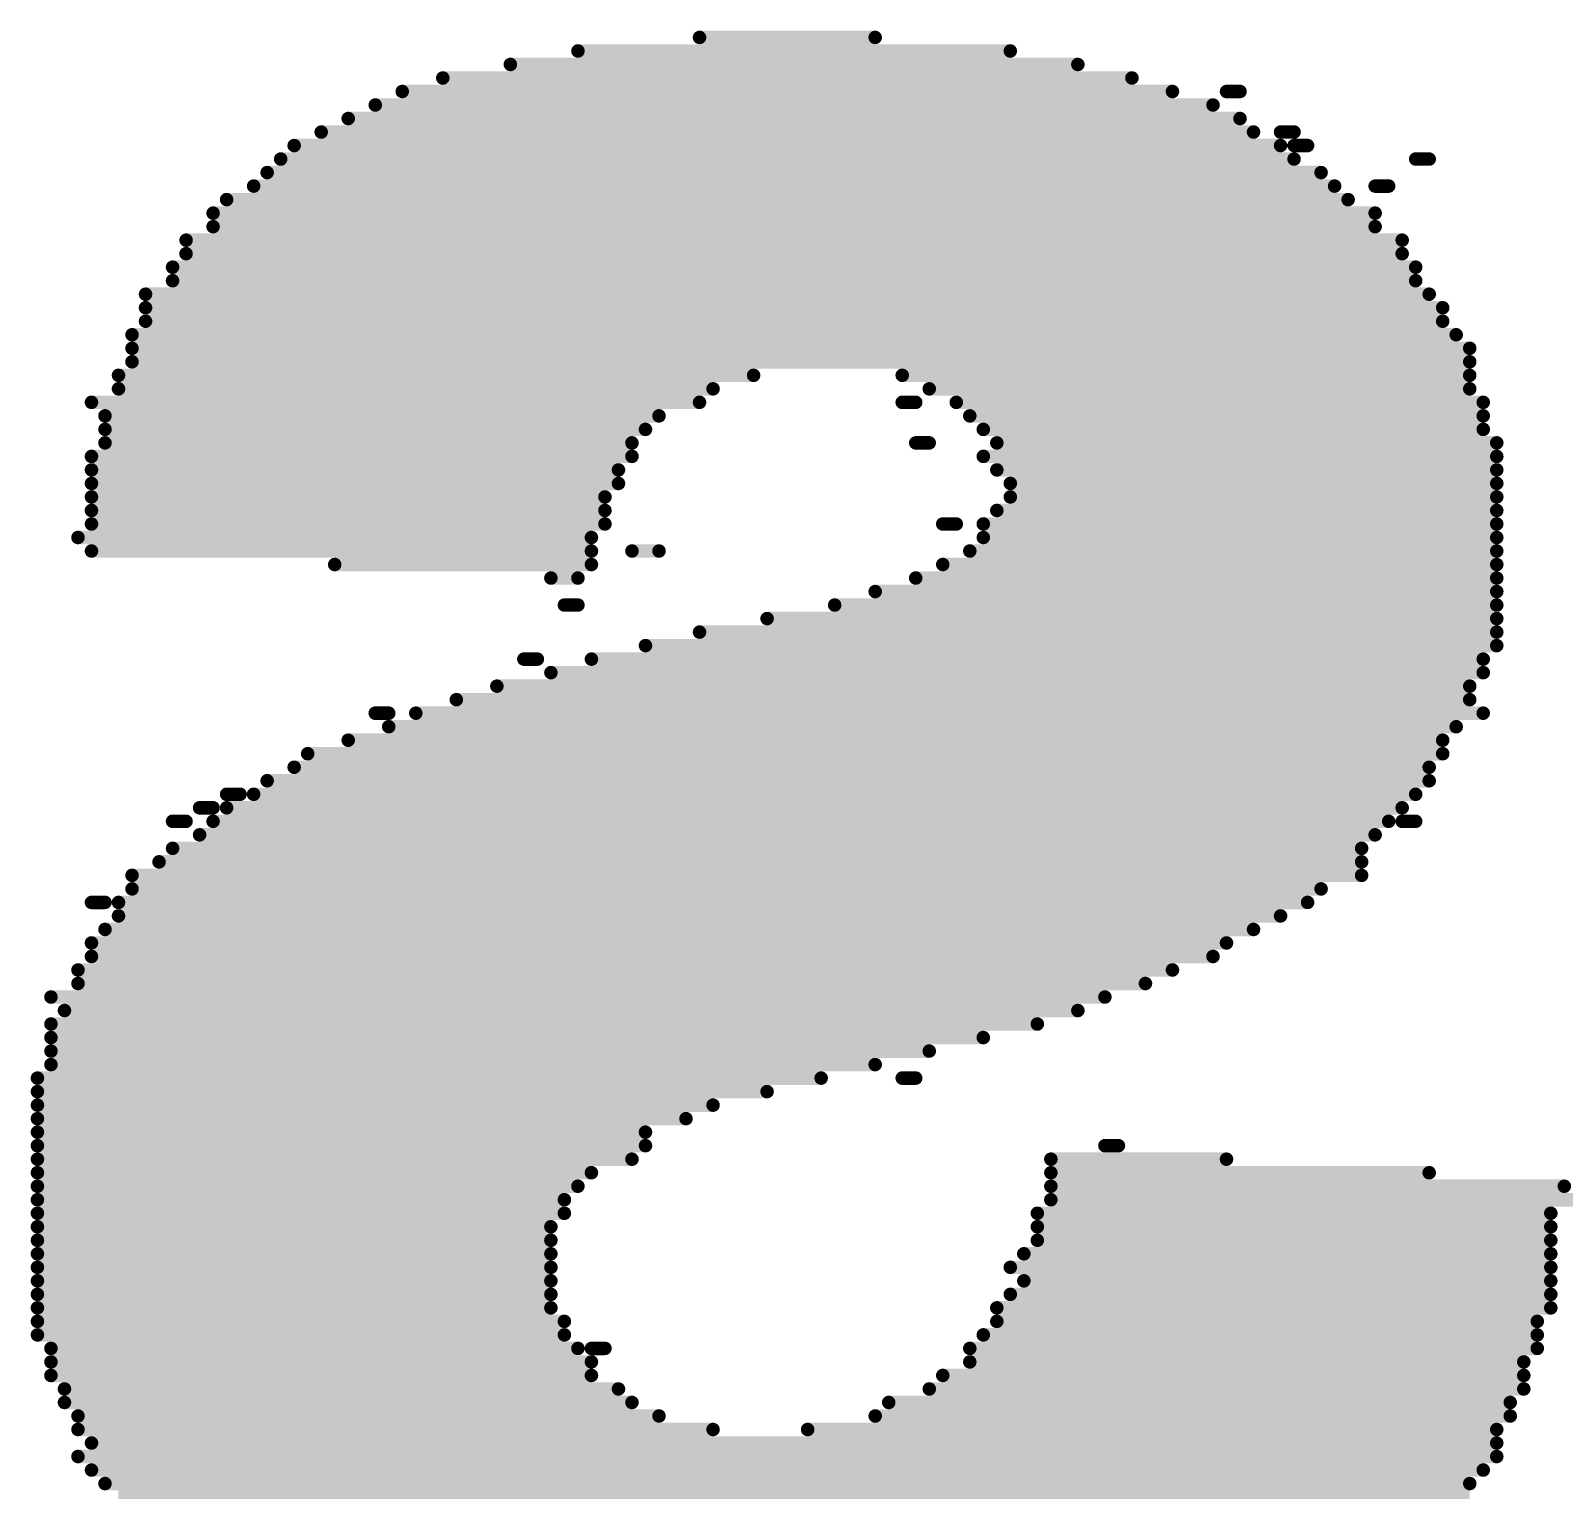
# Model space of a CAD drawing. Header units: inches. Extents: x -5 to 433, y -20 to 71.
# Drawn here: x 5.866 to 8.749, y 52.521 to 55.264 of the extents above; entities that cross this region are included whole.
import ezdxf

# ---------------------------------------------------------------- set-up
doc = ezdxf.new("R2010")
doc.units = ezdxf.units.IN
doc.layers.add('Bottom Overlay', color=54, linetype='Continuous')

msp = doc.modelspace()

# ---------------------------------------------------------------- linework, layer by layer
at = {"layer": 'Bottom Overlay'}
for points in [[(6.8948, 55.226, 0.0254, 0.0254, 0), (7.7076, 55.226, 0.0254, 0.0254, 0)], [(7.1234, 55.2514, 0.0254, 0.0254, 0), (7.4536, 55.2514, 0.0254, 0.0254, 0)], [(6.7678, 55.2006, 0.0254, 0.0254, 0), (7.8346, 55.2006, 0.0254, 0.0254, 0)], [(6.6408, 55.1752, 0.0254, 0.0254, 0), (7.9362, 55.1752, 0.0254, 0.0254, 0)], [(6.5646, 55.1498, 0.0254, 0.0254, 0), (8.0124, 55.1498, 0.0254, 0.0254, 0)], [(8.114, 55.1498, 0.0254, 0.0254, 0), (8.1394, 55.1498, 0.0254, 0.0254, 0)], [(6.5138, 55.1244, 0.0254, 0.0254, 0), (8.0886, 55.1244, 0.0254, 0.0254, 0)], [(6.463, 55.099, 0.0254, 0.0254, 0), (8.1394, 55.099, 0.0254, 0.0254, 0)], [(6.4122, 55.0736, 0.0254, 0.0254, 0), (8.1648, 55.0736, 0.0254, 0.0254, 0)], [(8.2156, 55.0736, 0.0254, 0.0254, 0), (8.241, 55.0736, 0.0254, 0.0254, 0)], [(6.336, 55.0228, 0.0254, 0.0254, 0), (8.241, 55.0228, 0.0254, 0.0254, 0)], [(6.3614, 55.0482, 0.0254, 0.0254, 0), (8.2156, 55.0482, 0.0254, 0.0254, 0)], [(8.241, 55.0482, 0.0254, 0.0254, 0), (8.2664, 55.0482, 0.0254, 0.0254, 0)], [(8.4696, 55.0228, 0.0254, 0.0254, 0), (8.495, 55.0228, 0.0254, 0.0254, 0)], [(6.3106, 54.9974, 0.0254, 0.0254, 0), (8.2918, 54.9974, 0.0254, 0.0254, 0)], [(6.2852, 54.972, 0.0254, 0.0254, 0), (8.3172, 54.972, 0.0254, 0.0254, 0)], [(8.3934, 54.972, 0.0254, 0.0254, 0), (8.4188, 54.972, 0.0254, 0.0254, 0)], [(6.2344, 54.9466, 0.0254, 0.0254, 0), (8.3426, 54.9466, 0.0254, 0.0254, 0)], [(6.209, 54.9212, 0.0254, 0.0254, 0), (8.3934, 54.9212, 0.0254, 0.0254, 0)], [(6.209, 54.8958, 0.0254, 0.0254, 0), (8.3934, 54.8958, 0.0254, 0.0254, 0)], [(6.1582, 54.8704, 0.0254, 0.0254, 0), (8.4442, 54.8704, 0.0254, 0.0254, 0)], [(6.1582, 54.845, 0.0254, 0.0254, 0), (8.4442, 54.845, 0.0254, 0.0254, 0)], [(6.1328, 54.8196, 0.0254, 0.0254, 0), (8.4696, 54.8196, 0.0254, 0.0254, 0)], [(6.1328, 54.7942, 0.0254, 0.0254, 0), (8.4696, 54.7942, 0.0254, 0.0254, 0)], [(6.082, 54.7688, 0.0254, 0.0254, 0), (8.495, 54.7688, 0.0254, 0.0254, 0)], [(6.082, 54.7434, 0.0254, 0.0254, 0), (8.5204, 54.7434, 0.0254, 0.0254, 0)], [(6.082, 54.718, 0.0254, 0.0254, 0), (8.5204, 54.718, 0.0254, 0.0254, 0)], [(6.0566, 54.6926, 0.0254, 0.0254, 0), (8.5458, 54.6926, 0.0254, 0.0254, 0)], [(6.0566, 54.6672, 0.0254, 0.0254, 0), (8.5712, 54.6672, 0.0254, 0.0254, 0)], [(6.0566, 54.6418, 0.0254, 0.0254, 0), (8.5712, 54.6418, 0.0254, 0.0254, 0)], [(6.0312, 54.6164, 0.0254, 0.0254, 0), (7.225, 54.6164, 0.0254, 0.0254, 0)], [(6.0312, 54.591, 0.0254, 0.0254, 0), (7.1488, 54.591, 0.0254, 0.0254, 0)], [(7.5044, 54.6164, 0.0254, 0.0254, 0), (8.5712, 54.6164, 0.0254, 0.0254, 0)], [(7.5552, 54.591, 0.0254, 0.0254, 0), (8.5712, 54.591, 0.0254, 0.0254, 0)], [(5.9804, 54.5656, 0.0254, 0.0254, 0), (7.1234, 54.5656, 0.0254, 0.0254, 0)], [(7.5044, 54.5656, 0.0254, 0.0254, 0), (7.5298, 54.5656, 0.0254, 0.0254, 0)], [(7.606, 54.5656, 0.0254, 0.0254, 0), (8.5966, 54.5656, 0.0254, 0.0254, 0)], [(6.0058, 54.5402, 0.0254, 0.0254, 0), (7.0472, 54.5402, 0.0254, 0.0254, 0)], [(7.6314, 54.5402, 0.0254, 0.0254, 0), (8.5966, 54.5402, 0.0254, 0.0254, 0)], [(6.0058, 54.5148, 0.0254, 0.0254, 0), (7.0218, 54.5148, 0.0254, 0.0254, 0)], [(7.6568, 54.5148, 0.0254, 0.0254, 0), (8.5966, 54.5148, 0.0254, 0.0254, 0)], [(6.0058, 54.4894, 0.0254, 0.0254, 0), (6.9964, 54.4894, 0.0254, 0.0254, 0)], [(7.5298, 54.4894, 0.0254, 0.0254, 0), (7.5552, 54.4894, 0.0254, 0.0254, 0)], [(7.6822, 54.4894, 0.0254, 0.0254, 0), (8.622, 54.4894, 0.0254, 0.0254, 0)], [(5.9804, 54.464, 0.0254, 0.0254, 0), (6.9964, 54.464, 0.0254, 0.0254, 0)], [(7.6568, 54.464, 0.0254, 0.0254, 0), (8.622, 54.464, 0.0254, 0.0254, 0)], [(5.9804, 54.4386, 0.0254, 0.0254, 0), (6.971, 54.4386, 0.0254, 0.0254, 0)], [(7.6822, 54.4386, 0.0254, 0.0254, 0), (8.622, 54.4386, 0.0254, 0.0254, 0)], [(5.9804, 54.4132, 0.0254, 0.0254, 0), (6.971, 54.4132, 0.0254, 0.0254, 0)], [(5.9804, 54.3878, 0.0254, 0.0254, 0), (6.9456, 54.3878, 0.0254, 0.0254, 0)], [(7.7076, 54.4132, 0.0254, 0.0254, 0), (8.622, 54.4132, 0.0254, 0.0254, 0)], [(7.7076, 54.3878, 0.0254, 0.0254, 0), (8.622, 54.3878, 0.0254, 0.0254, 0)], [(5.9804, 54.3624, 0.0254, 0.0254, 0), (6.9456, 54.3624, 0.0254, 0.0254, 0)], [(7.6822, 54.3624, 0.0254, 0.0254, 0), (8.622, 54.3624, 0.0254, 0.0254, 0)], [(5.9804, 54.337, 0.0254, 0.0254, 0), (6.9456, 54.337, 0.0254, 0.0254, 0)], [(7.5806, 54.337, 0.0254, 0.0254, 0), (7.606, 54.337, 0.0254, 0.0254, 0)], [(7.6568, 54.337, 0.0254, 0.0254, 0), (8.622, 54.337, 0.0254, 0.0254, 0)], [(5.955, 54.3116, 0.0254, 0.0254, 0), (6.9202, 54.3116, 0.0254, 0.0254, 0)], [(7.6568, 54.3116, 0.0254, 0.0254, 0), (8.622, 54.3116, 0.0254, 0.0254, 0)], [(5.9804, 54.2862, 0.0254, 0.0254, 0), (6.9202, 54.2862, 0.0254, 0.0254, 0)], [(6.9964, 54.2862, 0.0254, 0.0254, 0), (7.0472, 54.2862, 0.0254, 0.0254, 0)], [(7.6314, 54.2862, 0.0254, 0.0254, 0), (8.622, 54.2862, 0.0254, 0.0254, 0)], [(6.4376, 54.2608, 0.0254, 0.0254, 0), (6.9202, 54.2608, 0.0254, 0.0254, 0)], [(7.5806, 54.2608, 0.0254, 0.0254, 0), (8.622, 54.2608, 0.0254, 0.0254, 0)], [(6.844, 54.2354, 0.0254, 0.0254, 0), (6.8948, 54.2354, 0.0254, 0.0254, 0)], [(7.5298, 54.2354, 0.0254, 0.0254, 0), (8.622, 54.2354, 0.0254, 0.0254, 0)], [(7.4536, 54.21, 0.0254, 0.0254, 0), (8.622, 54.21, 0.0254, 0.0254, 0)], [(6.8694, 54.1846, 0.0254, 0.0254, 0), (6.8948, 54.1846, 0.0254, 0.0254, 0)], [(7.2504, 54.1592, 0.0254, 0.0254, 0), (8.622, 54.1592, 0.0254, 0.0254, 0)], [(7.3774, 54.1846, 0.0254, 0.0254, 0), (8.622, 54.1846, 0.0254, 0.0254, 0)], [(7.1234, 54.1338, 0.0254, 0.0254, 0), (8.622, 54.1338, 0.0254, 0.0254, 0)], [(7.0218, 54.1084, 0.0254, 0.0254, 0), (8.622, 54.1084, 0.0254, 0.0254, 0)], [(6.7932, 54.083, 0.0254, 0.0254, 0), (6.8186, 54.083, 0.0254, 0.0254, 0)], [(6.9202, 54.083, 0.0254, 0.0254, 0), (8.5966, 54.083, 0.0254, 0.0254, 0)], [(6.844, 54.0576, 0.0254, 0.0254, 0), (8.5966, 54.0576, 0.0254, 0.0254, 0)], [(6.7424, 54.0322, 0.0254, 0.0254, 0), (8.5712, 54.0322, 0.0254, 0.0254, 0)], [(6.6662, 54.0068, 0.0254, 0.0254, 0), (8.5712, 54.0068, 0.0254, 0.0254, 0)], [(6.5138, 53.9814, 0.0254, 0.0254, 0), (6.5392, 53.9814, 0.0254, 0.0254, 0)], [(6.5392, 53.956, 0.0254, 0.0254, 0), (8.5458, 53.956, 0.0254, 0.0254, 0)], [(6.59, 53.9814, 0.0254, 0.0254, 0), (8.5966, 53.9814, 0.0254, 0.0254, 0)], [(6.463, 53.9306, 0.0254, 0.0254, 0), (8.5204, 53.9306, 0.0254, 0.0254, 0)], [(6.3868, 53.9052, 0.0254, 0.0254, 0), (8.5204, 53.9052, 0.0254, 0.0254, 0)], [(6.3614, 53.8798, 0.0254, 0.0254, 0), (8.495, 53.8798, 0.0254, 0.0254, 0)], [(6.3106, 53.8544, 0.0254, 0.0254, 0), (8.495, 53.8544, 0.0254, 0.0254, 0)], [(6.2344, 53.829, 0.0254, 0.0254, 0), (6.2598, 53.829, 0.0254, 0.0254, 0)], [(6.2852, 53.829, 0.0254, 0.0254, 0), (8.4696, 53.829, 0.0254, 0.0254, 0)], [(6.1836, 53.8036, 0.0254, 0.0254, 0), (6.209, 53.8036, 0.0254, 0.0254, 0)], [(6.2344, 53.8036, 0.0254, 0.0254, 0), (8.4442, 53.8036, 0.0254, 0.0254, 0)], [(6.1328, 53.7782, 0.0254, 0.0254, 0), (6.1582, 53.7782, 0.0254, 0.0254, 0)], [(6.209, 53.7782, 0.0254, 0.0254, 0), (8.4188, 53.7782, 0.0254, 0.0254, 0)], [(8.4442, 53.7782, 0.0254, 0.0254, 0), (8.4696, 53.7782, 0.0254, 0.0254, 0)], [(6.1328, 53.7274, 0.0254, 0.0254, 0), (8.368, 53.7274, 0.0254, 0.0254, 0)], [(6.1836, 53.7528, 0.0254, 0.0254, 0), (8.3934, 53.7528, 0.0254, 0.0254, 0)], [(6.1074, 53.702, 0.0254, 0.0254, 0), (8.368, 53.702, 0.0254, 0.0254, 0)], [(6.0566, 53.6766, 0.0254, 0.0254, 0), (8.368, 53.6766, 0.0254, 0.0254, 0)], [(6.0566, 53.6512, 0.0254, 0.0254, 0), (8.2918, 53.6512, 0.0254, 0.0254, 0)], [(5.9804, 53.6258, 0.0254, 0.0254, 0), (6.0058, 53.6258, 0.0254, 0.0254, 0)], [(6.0312, 53.6258, 0.0254, 0.0254, 0), (8.2664, 53.6258, 0.0254, 0.0254, 0)], [(6.0312, 53.6004, 0.0254, 0.0254, 0), (8.2156, 53.6004, 0.0254, 0.0254, 0)], [(6.0058, 53.575, 0.0254, 0.0254, 0), (8.1648, 53.575, 0.0254, 0.0254, 0)], [(5.9804, 53.5496, 0.0254, 0.0254, 0), (8.114, 53.5496, 0.0254, 0.0254, 0)], [(5.9804, 53.5242, 0.0254, 0.0254, 0), (8.0886, 53.5242, 0.0254, 0.0254, 0)], [(5.955, 53.4988, 0.0254, 0.0254, 0), (8.0124, 53.4988, 0.0254, 0.0254, 0)], [(5.955, 53.4734, 0.0254, 0.0254, 0), (7.9616, 53.4734, 0.0254, 0.0254, 0)], [(5.9042, 53.448, 0.0254, 0.0254, 0), (7.8854, 53.448, 0.0254, 0.0254, 0)], [(5.9296, 53.4226, 0.0254, 0.0254, 0), (7.8346, 53.4226, 0.0254, 0.0254, 0)], [(5.9042, 53.3972, 0.0254, 0.0254, 0), (7.7584, 53.3972, 0.0254, 0.0254, 0)], [(5.9042, 53.3718, 0.0254, 0.0254, 0), (7.6568, 53.3718, 0.0254, 0.0254, 0)], [(5.9042, 53.3464, 0.0254, 0.0254, 0), (7.5552, 53.3464, 0.0254, 0.0254, 0)], [(5.9042, 53.321, 0.0254, 0.0254, 0), (7.4536, 53.321, 0.0254, 0.0254, 0)], [(5.8788, 53.2956, 0.0254, 0.0254, 0), (7.352, 53.2956, 0.0254, 0.0254, 0)], [(7.5044, 53.2956, 0.0254, 0.0254, 0), (7.5298, 53.2956, 0.0254, 0.0254, 0)], [(5.8788, 53.2702, 0.0254, 0.0254, 0), (7.2504, 53.2702, 0.0254, 0.0254, 0)], [(5.8788, 53.2448, 0.0254, 0.0254, 0), (7.1488, 53.2448, 0.0254, 0.0254, 0)], [(5.8788, 53.2194, 0.0254, 0.0254, 0), (7.098, 53.2194, 0.0254, 0.0254, 0)], [(5.8788, 53.194, 0.0254, 0.0254, 0), (7.0218, 53.194, 0.0254, 0.0254, 0)], [(5.8788, 53.1686, 0.0254, 0.0254, 0), (7.0218, 53.1686, 0.0254, 0.0254, 0)], [(7.8854, 53.1686, 0.0254, 0.0254, 0), (7.9108, 53.1686, 0.0254, 0.0254, 0)], [(5.8788, 53.1432, 0.0254, 0.0254, 0), (6.9964, 53.1432, 0.0254, 0.0254, 0)], [(7.7838, 53.1432, 0.0254, 0.0254, 0), (8.114, 53.1432, 0.0254, 0.0254, 0)], [(5.8788, 53.1178, 0.0254, 0.0254, 0), (6.9202, 53.1178, 0.0254, 0.0254, 0)], [(5.8788, 53.0924, 0.0254, 0.0254, 0), (6.8948, 53.0924, 0.0254, 0.0254, 0)], [(7.7838, 53.1178, 0.0254, 0.0254, 0), (8.495, 53.1178, 0.0254, 0.0254, 0)], [(7.7838, 53.0924, 0.0254, 0.0254, 0), (8.749, 53.0924, 0.0254, 0.0254, 0)], [(5.8788, 53.067, 0.0254, 0.0254, 0), (6.8694, 53.067, 0.0254, 0.0254, 0)], [(7.7838, 53.067, 0.0254, 0.0254, 0), (8.7744, 53.067, 0.0254, 0.0254, 0)], [(5.8788, 53.0416, 0.0254, 0.0254, 0), (6.8694, 53.0416, 0.0254, 0.0254, 0)], [(7.7584, 53.0416, 0.0254, 0.0254, 0), (8.7236, 53.0416, 0.0254, 0.0254, 0)], [(5.8788, 53.0162, 0.0254, 0.0254, 0), (6.844, 53.0162, 0.0254, 0.0254, 0)], [(7.7584, 53.0162, 0.0254, 0.0254, 0), (8.7236, 53.0162, 0.0254, 0.0254, 0)], [(5.8788, 52.9908, 0.0254, 0.0254, 0), (6.844, 52.9908, 0.0254, 0.0254, 0)], [(7.7584, 52.9908, 0.0254, 0.0254, 0), (8.7236, 52.9908, 0.0254, 0.0254, 0)], [(5.8788, 52.9654, 0.0254, 0.0254, 0), (6.844, 52.9654, 0.0254, 0.0254, 0)], [(7.733, 52.9654, 0.0254, 0.0254, 0), (8.7236, 52.9654, 0.0254, 0.0254, 0)], [(5.8788, 52.94, 0.0254, 0.0254, 0), (6.844, 52.94, 0.0254, 0.0254, 0)], [(7.7076, 52.94, 0.0254, 0.0254, 0), (8.7236, 52.94, 0.0254, 0.0254, 0)], [(5.8788, 52.9146, 0.0254, 0.0254, 0), (6.844, 52.9146, 0.0254, 0.0254, 0)], [(5.8788, 52.8892, 0.0254, 0.0254, 0), (6.844, 52.8892, 0.0254, 0.0254, 0)], [(7.7076, 52.8892, 0.0254, 0.0254, 0), (8.7236, 52.8892, 0.0254, 0.0254, 0)], [(7.733, 52.9146, 0.0254, 0.0254, 0), (8.7236, 52.9146, 0.0254, 0.0254, 0)], [(5.8788, 52.8638, 0.0254, 0.0254, 0), (6.844, 52.8638, 0.0254, 0.0254, 0)], [(7.6822, 52.8638, 0.0254, 0.0254, 0), (8.7236, 52.8638, 0.0254, 0.0254, 0)], [(5.8788, 52.8384, 0.0254, 0.0254, 0), (6.8694, 52.8384, 0.0254, 0.0254, 0)], [(7.6822, 52.8384, 0.0254, 0.0254, 0), (8.6982, 52.8384, 0.0254, 0.0254, 0)], [(5.8788, 52.813, 0.0254, 0.0254, 0), (6.8694, 52.813, 0.0254, 0.0254, 0)], [(7.6568, 52.813, 0.0254, 0.0254, 0), (8.6982, 52.813, 0.0254, 0.0254, 0)], [(5.9042, 52.7876, 0.0254, 0.0254, 0), (6.8948, 52.7876, 0.0254, 0.0254, 0)], [(6.9202, 52.7876, 0.0254, 0.0254, 0), (6.9456, 52.7876, 0.0254, 0.0254, 0)], [(7.6314, 52.7876, 0.0254, 0.0254, 0), (8.6982, 52.7876, 0.0254, 0.0254, 0)], [(5.9042, 52.7622, 0.0254, 0.0254, 0), (6.9202, 52.7622, 0.0254, 0.0254, 0)], [(7.6314, 52.7622, 0.0254, 0.0254, 0), (8.6728, 52.7622, 0.0254, 0.0254, 0)], [(5.9042, 52.7368, 0.0254, 0.0254, 0), (6.9202, 52.7368, 0.0254, 0.0254, 0)], [(7.5806, 52.7368, 0.0254, 0.0254, 0), (8.6728, 52.7368, 0.0254, 0.0254, 0)], [(5.9296, 52.7114, 0.0254, 0.0254, 0), (6.971, 52.7114, 0.0254, 0.0254, 0)], [(7.5552, 52.7114, 0.0254, 0.0254, 0), (8.6728, 52.7114, 0.0254, 0.0254, 0)], [(5.9296, 52.686, 0.0254, 0.0254, 0), (6.9964, 52.686, 0.0254, 0.0254, 0)], [(5.955, 52.6606, 0.0254, 0.0254, 0), (7.0472, 52.6606, 0.0254, 0.0254, 0)], [(7.4536, 52.6606, 0.0254, 0.0254, 0), (8.6474, 52.6606, 0.0254, 0.0254, 0)], [(7.479, 52.686, 0.0254, 0.0254, 0), (8.6474, 52.686, 0.0254, 0.0254, 0)], [(5.955, 52.6352, 0.0254, 0.0254, 0), (7.1488, 52.6352, 0.0254, 0.0254, 0)], [(7.3266, 52.6352, 0.0254, 0.0254, 0), (8.622, 52.6352, 0.0254, 0.0254, 0)], [(5.9804, 52.6098, 0.0254, 0.0254, 0), (8.622, 52.6098, 0.0254, 0.0254, 0)], [(5.955, 52.5844, 0.0254, 0.0254, 0), (8.622, 52.5844, 0.0254, 0.0254, 0)], [(5.9804, 52.559, 0.0254, 0.0254, 0), (8.5966, 52.559, 0.0254, 0.0254, 0)], [(6.0058, 52.5336, 0.0254, 0.0254, 0), (8.5712, 52.5336, 0.0254, 0.0254, 0)], [(6.0312, 52.5082, 0.0254, 0.0254, 0), (8.5712, 52.5082, 0.0254, 0.0254, 0)]]:
    msp.add_lwpolyline(points, format="xyseb", dxfattribs=at)
for points in [[(6.8885, 55.226, 0.0127, 0.0127, 1), (6.9012, 55.226, 0.0127, 0.0127, 1)], [(7.1171, 55.2514, 0.0127, 0.0127, 1), (7.1298, 55.2514, 0.0127, 0.0127, 1)], [(7.4473, 55.2514, 0.0127, 0.0127, 1), (7.46, 55.2514, 0.0127, 0.0127, 1)], [(7.7013, 55.226, 0.0127, 0.0127, 1), (7.714, 55.226, 0.0127, 0.0127, 1)], [(6.7615, 55.2006, 0.0127, 0.0127, 1), (6.7742, 55.2006, 0.0127, 0.0127, 1)], [(7.8283, 55.2006, 0.0127, 0.0127, 1), (7.841, 55.2006, 0.0127, 0.0127, 1)], [(6.6345, 55.1752, 0.0127, 0.0127, 1), (6.6472, 55.1752, 0.0127, 0.0127, 1)], [(7.9299, 55.1752, 0.0127, 0.0127, 1), (7.9426, 55.1752, 0.0127, 0.0127, 1)], [(6.5583, 55.1498, 0.0127, 0.0127, 1), (6.571, 55.1498, 0.0127, 0.0127, 1)], [(8.0061, 55.1498, 0.0127, 0.0127, 1), (8.0188, 55.1498, 0.0127, 0.0127, 1)], [(8.1077, 55.1498, 0.0127, 0.0127, 1), (8.1204, 55.1498, 0.0127, 0.0127, 1)], [(8.1331, 55.1498, 0.0127, 0.0127, 1), (8.1458, 55.1498, 0.0127, 0.0127, 1)], [(6.5075, 55.1244, 0.0127, 0.0127, 1), (6.5202, 55.1244, 0.0127, 0.0127, 1)], [(8.0823, 55.1244, 0.0127, 0.0127, 1), (8.095, 55.1244, 0.0127, 0.0127, 1)], [(6.4567, 55.099, 0.0127, 0.0127, 1), (6.4694, 55.099, 0.0127, 0.0127, 1)], [(8.1331, 55.099, 0.0127, 0.0127, 1), (8.1458, 55.099, 0.0127, 0.0127, 1)], [(6.4059, 55.0736, 0.0127, 0.0127, 1), (6.4186, 55.0736, 0.0127, 0.0127, 1)], [(8.1585, 55.0736, 0.0127, 0.0127, 1), (8.1712, 55.0736, 0.0127, 0.0127, 1)], [(8.2093, 55.0736, 0.0127, 0.0127, 1), (8.222, 55.0736, 0.0127, 0.0127, 1)], [(8.2347, 55.0736, 0.0127, 0.0127, 1), (8.2474, 55.0736, 0.0127, 0.0127, 1)], [(6.3297, 55.0228, 0.0127, 0.0127, 1), (6.3424, 55.0228, 0.0127, 0.0127, 1)], [(6.3551, 55.0482, 0.0127, 0.0127, 1), (6.3678, 55.0482, 0.0127, 0.0127, 1)], [(8.2093, 55.0482, 0.0127, 0.0127, 1), (8.222, 55.0482, 0.0127, 0.0127, 1)], [(8.2347, 55.0482, 0.0127, 0.0127, 1), (8.2474, 55.0482, 0.0127, 0.0127, 1)], [(8.2347, 55.0228, 0.0127, 0.0127, 1), (8.2474, 55.0228, 0.0127, 0.0127, 1)], [(8.2601, 55.0482, 0.0127, 0.0127, 1), (8.2728, 55.0482, 0.0127, 0.0127, 1)], [(8.4633, 55.0228, 0.0127, 0.0127, 1), (8.476, 55.0228, 0.0127, 0.0127, 1)], [(8.4887, 55.0228, 0.0127, 0.0127, 1), (8.5014, 55.0228, 0.0127, 0.0127, 1)], [(6.3043, 54.9974, 0.0127, 0.0127, 1), (6.317, 54.9974, 0.0127, 0.0127, 1)], [(8.2855, 54.9974, 0.0127, 0.0127, 1), (8.2982, 54.9974, 0.0127, 0.0127, 1)], [(6.2789, 54.972, 0.0127, 0.0127, 1), (6.2916, 54.972, 0.0127, 0.0127, 1)], [(8.3109, 54.972, 0.0127, 0.0127, 1), (8.3236, 54.972, 0.0127, 0.0127, 1)], [(8.3871, 54.972, 0.0127, 0.0127, 1), (8.3998, 54.972, 0.0127, 0.0127, 1)], [(8.4125, 54.972, 0.0127, 0.0127, 1), (8.4252, 54.972, 0.0127, 0.0127, 1)], [(6.2281, 54.9466, 0.0127, 0.0127, 1), (6.2408, 54.9466, 0.0127, 0.0127, 1)], [(8.3363, 54.9466, 0.0127, 0.0127, 1), (8.349, 54.9466, 0.0127, 0.0127, 1)], [(6.2027, 54.9212, 0.0127, 0.0127, 1), (6.2154, 54.9212, 0.0127, 0.0127, 1)], [(8.3871, 54.9212, 0.0127, 0.0127, 1), (8.3998, 54.9212, 0.0127, 0.0127, 1)], [(6.2027, 54.8958, 0.0127, 0.0127, 1), (6.2154, 54.8958, 0.0127, 0.0127, 1)], [(8.3871, 54.8958, 0.0127, 0.0127, 1), (8.3998, 54.8958, 0.0127, 0.0127, 1)], [(6.1519, 54.8704, 0.0127, 0.0127, 1), (6.1646, 54.8704, 0.0127, 0.0127, 1)], [(8.4379, 54.8704, 0.0127, 0.0127, 1), (8.4506, 54.8704, 0.0127, 0.0127, 1)], [(6.1519, 54.845, 0.0127, 0.0127, 1), (6.1646, 54.845, 0.0127, 0.0127, 1)], [(8.4379, 54.845, 0.0127, 0.0127, 1), (8.4506, 54.845, 0.0127, 0.0127, 1)], [(6.1265, 54.8196, 0.0127, 0.0127, 1), (6.1392, 54.8196, 0.0127, 0.0127, 1)], [(6.1265, 54.7942, 0.0127, 0.0127, 1), (6.1392, 54.7942, 0.0127, 0.0127, 1)], [(8.4633, 54.8196, 0.0127, 0.0127, 1), (8.476, 54.8196, 0.0127, 0.0127, 1)], [(8.4633, 54.7942, 0.0127, 0.0127, 1), (8.476, 54.7942, 0.0127, 0.0127, 1)], [(6.0757, 54.7688, 0.0127, 0.0127, 1), (6.0884, 54.7688, 0.0127, 0.0127, 1)], [(8.4887, 54.7688, 0.0127, 0.0127, 1), (8.5014, 54.7688, 0.0127, 0.0127, 1)], [(6.0757, 54.7434, 0.0127, 0.0127, 1), (6.0884, 54.7434, 0.0127, 0.0127, 1)], [(8.5141, 54.7434, 0.0127, 0.0127, 1), (8.5268, 54.7434, 0.0127, 0.0127, 1)], [(6.0757, 54.718, 0.0127, 0.0127, 1), (6.0884, 54.718, 0.0127, 0.0127, 1)], [(8.5141, 54.718, 0.0127, 0.0127, 1), (8.5268, 54.718, 0.0127, 0.0127, 1)], [(6.0503, 54.6926, 0.0127, 0.0127, 1), (6.063, 54.6926, 0.0127, 0.0127, 1)], [(8.5395, 54.6926, 0.0127, 0.0127, 1), (8.5522, 54.6926, 0.0127, 0.0127, 1)], [(6.0503, 54.6672, 0.0127, 0.0127, 1), (6.063, 54.6672, 0.0127, 0.0127, 1)], [(8.5649, 54.6672, 0.0127, 0.0127, 1), (8.5776, 54.6672, 0.0127, 0.0127, 1)], [(6.0503, 54.6418, 0.0127, 0.0127, 1), (6.063, 54.6418, 0.0127, 0.0127, 1)], [(8.5649, 54.6418, 0.0127, 0.0127, 1), (8.5776, 54.6418, 0.0127, 0.0127, 1)], [(6.0249, 54.6164, 0.0127, 0.0127, 1), (6.0376, 54.6164, 0.0127, 0.0127, 1)], [(6.0249, 54.591, 0.0127, 0.0127, 1), (6.0376, 54.591, 0.0127, 0.0127, 1)], [(7.1425, 54.591, 0.0127, 0.0127, 1), (7.1552, 54.591, 0.0127, 0.0127, 1)], [(7.2187, 54.6164, 0.0127, 0.0127, 1), (7.2314, 54.6164, 0.0127, 0.0127, 1)], [(7.4981, 54.6164, 0.0127, 0.0127, 1), (7.5108, 54.6164, 0.0127, 0.0127, 1)], [(7.5489, 54.591, 0.0127, 0.0127, 1), (7.5616, 54.591, 0.0127, 0.0127, 1)], [(8.5649, 54.6164, 0.0127, 0.0127, 1), (8.5776, 54.6164, 0.0127, 0.0127, 1)], [(8.5649, 54.591, 0.0127, 0.0127, 1), (8.5776, 54.591, 0.0127, 0.0127, 1)], [(5.9741, 54.5656, 0.0127, 0.0127, 1), (5.9868, 54.5656, 0.0127, 0.0127, 1)], [(7.1171, 54.5656, 0.0127, 0.0127, 1), (7.1298, 54.5656, 0.0127, 0.0127, 1)], [(7.4981, 54.5656, 0.0127, 0.0127, 1), (7.5108, 54.5656, 0.0127, 0.0127, 1)], [(7.5235, 54.5656, 0.0127, 0.0127, 1), (7.5362, 54.5656, 0.0127, 0.0127, 1)], [(7.5997, 54.5656, 0.0127, 0.0127, 1), (7.6124, 54.5656, 0.0127, 0.0127, 1)], [(8.5903, 54.5656, 0.0127, 0.0127, 1), (8.603, 54.5656, 0.0127, 0.0127, 1)], [(5.9995, 54.5402, 0.0127, 0.0127, 1), (6.0122, 54.5402, 0.0127, 0.0127, 1)], [(7.0409, 54.5402, 0.0127, 0.0127, 1), (7.0536, 54.5402, 0.0127, 0.0127, 1)], [(7.6251, 54.5402, 0.0127, 0.0127, 1), (7.6378, 54.5402, 0.0127, 0.0127, 1)], [(8.5903, 54.5402, 0.0127, 0.0127, 1), (8.603, 54.5402, 0.0127, 0.0127, 1)], [(5.9995, 54.5148, 0.0127, 0.0127, 1), (6.0122, 54.5148, 0.0127, 0.0127, 1)], [(7.0155, 54.5148, 0.0127, 0.0127, 1), (7.0282, 54.5148, 0.0127, 0.0127, 1)], [(7.6505, 54.5148, 0.0127, 0.0127, 1), (7.6632, 54.5148, 0.0127, 0.0127, 1)], [(8.5903, 54.5148, 0.0127, 0.0127, 1), (8.603, 54.5148, 0.0127, 0.0127, 1)], [(5.9995, 54.4894, 0.0127, 0.0127, 1), (6.0122, 54.4894, 0.0127, 0.0127, 1)], [(6.9901, 54.4894, 0.0127, 0.0127, 1), (7.0028, 54.4894, 0.0127, 0.0127, 1)], [(7.5235, 54.4894, 0.0127, 0.0127, 1), (7.5362, 54.4894, 0.0127, 0.0127, 1)], [(7.5489, 54.4894, 0.0127, 0.0127, 1), (7.5616, 54.4894, 0.0127, 0.0127, 1)], [(7.6759, 54.4894, 0.0127, 0.0127, 1), (7.6886, 54.4894, 0.0127, 0.0127, 1)], [(8.6157, 54.4894, 0.0127, 0.0127, 1), (8.6284, 54.4894, 0.0127, 0.0127, 1)], [(5.9741, 54.464, 0.0127, 0.0127, 1), (5.9868, 54.464, 0.0127, 0.0127, 1)], [(6.9901, 54.464, 0.0127, 0.0127, 1), (7.0028, 54.464, 0.0127, 0.0127, 1)], [(7.6505, 54.464, 0.0127, 0.0127, 1), (7.6632, 54.464, 0.0127, 0.0127, 1)], [(8.6157, 54.464, 0.0127, 0.0127, 1), (8.6284, 54.464, 0.0127, 0.0127, 1)], [(5.9741, 54.4386, 0.0127, 0.0127, 1), (5.9868, 54.4386, 0.0127, 0.0127, 1)], [(6.9647, 54.4386, 0.0127, 0.0127, 1), (6.9774, 54.4386, 0.0127, 0.0127, 1)], [(7.6759, 54.4386, 0.0127, 0.0127, 1), (7.6886, 54.4386, 0.0127, 0.0127, 1)], [(8.6157, 54.4386, 0.0127, 0.0127, 1), (8.6284, 54.4386, 0.0127, 0.0127, 1)], [(5.9741, 54.4132, 0.0127, 0.0127, 1), (5.9868, 54.4132, 0.0127, 0.0127, 1)], [(5.9741, 54.3878, 0.0127, 0.0127, 1), (5.9868, 54.3878, 0.0127, 0.0127, 1)], [(6.9393, 54.3878, 0.0127, 0.0127, 1), (6.952, 54.3878, 0.0127, 0.0127, 1)], [(6.9647, 54.4132, 0.0127, 0.0127, 1), (6.9774, 54.4132, 0.0127, 0.0127, 1)], [(7.7013, 54.4132, 0.0127, 0.0127, 1), (7.714, 54.4132, 0.0127, 0.0127, 1)], [(7.7013, 54.3878, 0.0127, 0.0127, 1), (7.714, 54.3878, 0.0127, 0.0127, 1)], [(8.6157, 54.4132, 0.0127, 0.0127, 1), (8.6284, 54.4132, 0.0127, 0.0127, 1)], [(8.6157, 54.3878, 0.0127, 0.0127, 1), (8.6284, 54.3878, 0.0127, 0.0127, 1)], [(5.9741, 54.3624, 0.0127, 0.0127, 1), (5.9868, 54.3624, 0.0127, 0.0127, 1)], [(6.9393, 54.3624, 0.0127, 0.0127, 1), (6.952, 54.3624, 0.0127, 0.0127, 1)], [(7.6759, 54.3624, 0.0127, 0.0127, 1), (7.6886, 54.3624, 0.0127, 0.0127, 1)], [(8.6157, 54.3624, 0.0127, 0.0127, 1), (8.6284, 54.3624, 0.0127, 0.0127, 1)], [(5.9741, 54.337, 0.0127, 0.0127, 1), (5.9868, 54.337, 0.0127, 0.0127, 1)], [(6.9393, 54.337, 0.0127, 0.0127, 1), (6.952, 54.337, 0.0127, 0.0127, 1)], [(7.5743, 54.337, 0.0127, 0.0127, 1), (7.587, 54.337, 0.0127, 0.0127, 1)], [(7.5997, 54.337, 0.0127, 0.0127, 1), (7.6124, 54.337, 0.0127, 0.0127, 1)], [(7.6505, 54.337, 0.0127, 0.0127, 1), (7.6632, 54.337, 0.0127, 0.0127, 1)], [(8.6157, 54.337, 0.0127, 0.0127, 1), (8.6284, 54.337, 0.0127, 0.0127, 1)], [(5.9487, 54.3116, 0.0127, 0.0127, 1), (5.9614, 54.3116, 0.0127, 0.0127, 1)], [(6.9139, 54.3116, 0.0127, 0.0127, 1), (6.9266, 54.3116, 0.0127, 0.0127, 1)], [(7.6505, 54.3116, 0.0127, 0.0127, 1), (7.6632, 54.3116, 0.0127, 0.0127, 1)], [(8.6157, 54.3116, 0.0127, 0.0127, 1), (8.6284, 54.3116, 0.0127, 0.0127, 1)], [(5.9741, 54.2862, 0.0127, 0.0127, 1), (5.9868, 54.2862, 0.0127, 0.0127, 1)], [(6.9139, 54.2862, 0.0127, 0.0127, 1), (6.9266, 54.2862, 0.0127, 0.0127, 1)], [(6.9901, 54.2862, 0.0127, 0.0127, 1), (7.0028, 54.2862, 0.0127, 0.0127, 1)], [(7.0409, 54.2862, 0.0127, 0.0127, 1), (7.0536, 54.2862, 0.0127, 0.0127, 1)], [(7.6251, 54.2862, 0.0127, 0.0127, 1), (7.6378, 54.2862, 0.0127, 0.0127, 1)], [(8.6157, 54.2862, 0.0127, 0.0127, 1), (8.6284, 54.2862, 0.0127, 0.0127, 1)], [(6.4313, 54.2608, 0.0127, 0.0127, 1), (6.444, 54.2608, 0.0127, 0.0127, 1)], [(6.9139, 54.2608, 0.0127, 0.0127, 1), (6.9266, 54.2608, 0.0127, 0.0127, 1)], [(7.5743, 54.2608, 0.0127, 0.0127, 1), (7.587, 54.2608, 0.0127, 0.0127, 1)], [(8.6157, 54.2608, 0.0127, 0.0127, 1), (8.6284, 54.2608, 0.0127, 0.0127, 1)], [(6.8377, 54.2354, 0.0127, 0.0127, 1), (6.8504, 54.2354, 0.0127, 0.0127, 1)], [(6.8885, 54.2354, 0.0127, 0.0127, 1), (6.9012, 54.2354, 0.0127, 0.0127, 1)], [(7.5235, 54.2354, 0.0127, 0.0127, 1), (7.5362, 54.2354, 0.0127, 0.0127, 1)], [(8.6157, 54.2354, 0.0127, 0.0127, 1), (8.6284, 54.2354, 0.0127, 0.0127, 1)], [(7.4473, 54.21, 0.0127, 0.0127, 1), (7.46, 54.21, 0.0127, 0.0127, 1)], [(8.6157, 54.21, 0.0127, 0.0127, 1), (8.6284, 54.21, 0.0127, 0.0127, 1)], [(6.8631, 54.1846, 0.0127, 0.0127, 1), (6.8758, 54.1846, 0.0127, 0.0127, 1)], [(6.8885, 54.1846, 0.0127, 0.0127, 1), (6.9012, 54.1846, 0.0127, 0.0127, 1)], [(7.2441, 54.1592, 0.0127, 0.0127, 1), (7.2568, 54.1592, 0.0127, 0.0127, 1)], [(7.3711, 54.1846, 0.0127, 0.0127, 1), (7.3838, 54.1846, 0.0127, 0.0127, 1)], [(8.6157, 54.1846, 0.0127, 0.0127, 1), (8.6284, 54.1846, 0.0127, 0.0127, 1)], [(8.6157, 54.1592, 0.0127, 0.0127, 1), (8.6284, 54.1592, 0.0127, 0.0127, 1)], [(7.1171, 54.1338, 0.0127, 0.0127, 1), (7.1298, 54.1338, 0.0127, 0.0127, 1)], [(8.6157, 54.1338, 0.0127, 0.0127, 1), (8.6284, 54.1338, 0.0127, 0.0127, 1)], [(7.0155, 54.1084, 0.0127, 0.0127, 1), (7.0282, 54.1084, 0.0127, 0.0127, 1)], [(8.6157, 54.1084, 0.0127, 0.0127, 1), (8.6284, 54.1084, 0.0127, 0.0127, 1)], [(6.7869, 54.083, 0.0127, 0.0127, 1), (6.7996, 54.083, 0.0127, 0.0127, 1)], [(6.8123, 54.083, 0.0127, 0.0127, 1), (6.825, 54.083, 0.0127, 0.0127, 1)], [(6.9139, 54.083, 0.0127, 0.0127, 1), (6.9266, 54.083, 0.0127, 0.0127, 1)], [(8.5903, 54.083, 0.0127, 0.0127, 1), (8.603, 54.083, 0.0127, 0.0127, 1)], [(6.8377, 54.0576, 0.0127, 0.0127, 1), (6.8504, 54.0576, 0.0127, 0.0127, 1)], [(8.5903, 54.0576, 0.0127, 0.0127, 1), (8.603, 54.0576, 0.0127, 0.0127, 1)], [(6.7361, 54.0322, 0.0127, 0.0127, 1), (6.7488, 54.0322, 0.0127, 0.0127, 1)], [(8.5649, 54.0322, 0.0127, 0.0127, 1), (8.5776, 54.0322, 0.0127, 0.0127, 1)], [(6.6599, 54.0068, 0.0127, 0.0127, 1), (6.6726, 54.0068, 0.0127, 0.0127, 1)], [(8.5649, 54.0068, 0.0127, 0.0127, 1), (8.5776, 54.0068, 0.0127, 0.0127, 1)], [(6.5075, 53.9814, 0.0127, 0.0127, 1), (6.5202, 53.9814, 0.0127, 0.0127, 1)], [(6.5329, 53.9814, 0.0127, 0.0127, 1), (6.5456, 53.9814, 0.0127, 0.0127, 1)], [(6.5329, 53.956, 0.0127, 0.0127, 1), (6.5456, 53.956, 0.0127, 0.0127, 1)], [(6.5837, 53.9814, 0.0127, 0.0127, 1), (6.5964, 53.9814, 0.0127, 0.0127, 1)], [(8.5395, 53.956, 0.0127, 0.0127, 1), (8.5522, 53.956, 0.0127, 0.0127, 1)], [(8.5903, 53.9814, 0.0127, 0.0127, 1), (8.603, 53.9814, 0.0127, 0.0127, 1)], [(6.4567, 53.9306, 0.0127, 0.0127, 1), (6.4694, 53.9306, 0.0127, 0.0127, 1)], [(8.5141, 53.9306, 0.0127, 0.0127, 1), (8.5268, 53.9306, 0.0127, 0.0127, 1)], [(6.3805, 53.9052, 0.0127, 0.0127, 1), (6.3932, 53.9052, 0.0127, 0.0127, 1)], [(8.5141, 53.9052, 0.0127, 0.0127, 1), (8.5268, 53.9052, 0.0127, 0.0127, 1)], [(6.3551, 53.8798, 0.0127, 0.0127, 1), (6.3678, 53.8798, 0.0127, 0.0127, 1)], [(8.4887, 53.8798, 0.0127, 0.0127, 1), (8.5014, 53.8798, 0.0127, 0.0127, 1)], [(6.3043, 53.8544, 0.0127, 0.0127, 1), (6.317, 53.8544, 0.0127, 0.0127, 1)], [(8.4887, 53.8544, 0.0127, 0.0127, 1), (8.5014, 53.8544, 0.0127, 0.0127, 1)], [(6.2281, 53.829, 0.0127, 0.0127, 1), (6.2408, 53.829, 0.0127, 0.0127, 1)], [(6.2535, 53.829, 0.0127, 0.0127, 1), (6.2662, 53.829, 0.0127, 0.0127, 1)], [(6.2789, 53.829, 0.0127, 0.0127, 1), (6.2916, 53.829, 0.0127, 0.0127, 1)], [(8.4633, 53.829, 0.0127, 0.0127, 1), (8.476, 53.829, 0.0127, 0.0127, 1)], [(6.1773, 53.8036, 0.0127, 0.0127, 1), (6.19, 53.8036, 0.0127, 0.0127, 1)], [(6.2027, 53.8036, 0.0127, 0.0127, 1), (6.2154, 53.8036, 0.0127, 0.0127, 1)], [(6.2281, 53.8036, 0.0127, 0.0127, 1), (6.2408, 53.8036, 0.0127, 0.0127, 1)], [(8.4379, 53.8036, 0.0127, 0.0127, 1), (8.4506, 53.8036, 0.0127, 0.0127, 1)], [(6.1265, 53.7782, 0.0127, 0.0127, 1), (6.1392, 53.7782, 0.0127, 0.0127, 1)], [(6.1519, 53.7782, 0.0127, 0.0127, 1), (6.1646, 53.7782, 0.0127, 0.0127, 1)], [(6.2027, 53.7782, 0.0127, 0.0127, 1), (6.2154, 53.7782, 0.0127, 0.0127, 1)], [(8.4125, 53.7782, 0.0127, 0.0127, 1), (8.4252, 53.7782, 0.0127, 0.0127, 1)], [(8.4379, 53.7782, 0.0127, 0.0127, 1), (8.4506, 53.7782, 0.0127, 0.0127, 1)], [(8.4633, 53.7782, 0.0127, 0.0127, 1), (8.476, 53.7782, 0.0127, 0.0127, 1)], [(6.1265, 53.7274, 0.0127, 0.0127, 1), (6.1392, 53.7274, 0.0127, 0.0127, 1)], [(6.1773, 53.7528, 0.0127, 0.0127, 1), (6.19, 53.7528, 0.0127, 0.0127, 1)], [(8.3617, 53.7274, 0.0127, 0.0127, 1), (8.3744, 53.7274, 0.0127, 0.0127, 1)], [(8.3871, 53.7528, 0.0127, 0.0127, 1), (8.3998, 53.7528, 0.0127, 0.0127, 1)], [(6.1011, 53.702, 0.0127, 0.0127, 1), (6.1138, 53.702, 0.0127, 0.0127, 1)], [(8.3617, 53.702, 0.0127, 0.0127, 1), (8.3744, 53.702, 0.0127, 0.0127, 1)], [(6.0503, 53.6766, 0.0127, 0.0127, 1), (6.063, 53.6766, 0.0127, 0.0127, 1)], [(8.3617, 53.6766, 0.0127, 0.0127, 1), (8.3744, 53.6766, 0.0127, 0.0127, 1)], [(6.0503, 53.6512, 0.0127, 0.0127, 1), (6.063, 53.6512, 0.0127, 0.0127, 1)], [(8.2855, 53.6512, 0.0127, 0.0127, 1), (8.2982, 53.6512, 0.0127, 0.0127, 1)], [(5.9741, 53.6258, 0.0127, 0.0127, 1), (5.9868, 53.6258, 0.0127, 0.0127, 1)], [(5.9995, 53.6258, 0.0127, 0.0127, 1), (6.0122, 53.6258, 0.0127, 0.0127, 1)], [(6.0249, 53.6258, 0.0127, 0.0127, 1), (6.0376, 53.6258, 0.0127, 0.0127, 1)], [(8.2601, 53.6258, 0.0127, 0.0127, 1), (8.2728, 53.6258, 0.0127, 0.0127, 1)], [(6.0249, 53.6004, 0.0127, 0.0127, 1), (6.0376, 53.6004, 0.0127, 0.0127, 1)], [(8.2093, 53.6004, 0.0127, 0.0127, 1), (8.222, 53.6004, 0.0127, 0.0127, 1)], [(5.9995, 53.575, 0.0127, 0.0127, 1), (6.0122, 53.575, 0.0127, 0.0127, 1)], [(8.1585, 53.575, 0.0127, 0.0127, 1), (8.1712, 53.575, 0.0127, 0.0127, 1)], [(5.9741, 53.5496, 0.0127, 0.0127, 1), (5.9868, 53.5496, 0.0127, 0.0127, 1)], [(5.9741, 53.5242, 0.0127, 0.0127, 1), (5.9868, 53.5242, 0.0127, 0.0127, 1)], [(8.0823, 53.5242, 0.0127, 0.0127, 1), (8.095, 53.5242, 0.0127, 0.0127, 1)], [(8.1077, 53.5496, 0.0127, 0.0127, 1), (8.1204, 53.5496, 0.0127, 0.0127, 1)], [(5.9487, 53.4988, 0.0127, 0.0127, 1), (5.9614, 53.4988, 0.0127, 0.0127, 1)], [(8.0061, 53.4988, 0.0127, 0.0127, 1), (8.0188, 53.4988, 0.0127, 0.0127, 1)], [(5.9487, 53.4734, 0.0127, 0.0127, 1), (5.9614, 53.4734, 0.0127, 0.0127, 1)], [(7.9553, 53.4734, 0.0127, 0.0127, 1), (7.968, 53.4734, 0.0127, 0.0127, 1)], [(5.8979, 53.448, 0.0127, 0.0127, 1), (5.9106, 53.448, 0.0127, 0.0127, 1)], [(7.8791, 53.448, 0.0127, 0.0127, 1), (7.8918, 53.448, 0.0127, 0.0127, 1)], [(5.9233, 53.4226, 0.0127, 0.0127, 1), (5.936, 53.4226, 0.0127, 0.0127, 1)], [(7.8283, 53.4226, 0.0127, 0.0127, 1), (7.841, 53.4226, 0.0127, 0.0127, 1)], [(5.8979, 53.3972, 0.0127, 0.0127, 1), (5.9106, 53.3972, 0.0127, 0.0127, 1)], [(7.7521, 53.3972, 0.0127, 0.0127, 1), (7.7648, 53.3972, 0.0127, 0.0127, 1)], [(5.8979, 53.3718, 0.0127, 0.0127, 1), (5.9106, 53.3718, 0.0127, 0.0127, 1)], [(7.6505, 53.3718, 0.0127, 0.0127, 1), (7.6632, 53.3718, 0.0127, 0.0127, 1)], [(5.8979, 53.3464, 0.0127, 0.0127, 1), (5.9106, 53.3464, 0.0127, 0.0127, 1)], [(5.8979, 53.321, 0.0127, 0.0127, 1), (5.9106, 53.321, 0.0127, 0.0127, 1)], [(7.4473, 53.321, 0.0127, 0.0127, 1), (7.46, 53.321, 0.0127, 0.0127, 1)], [(7.5489, 53.3464, 0.0127, 0.0127, 1), (7.5616, 53.3464, 0.0127, 0.0127, 1)], [(5.8725, 53.2956, 0.0127, 0.0127, 1), (5.8852, 53.2956, 0.0127, 0.0127, 1)], [(7.3457, 53.2956, 0.0127, 0.0127, 1), (7.3584, 53.2956, 0.0127, 0.0127, 1)], [(7.4981, 53.2956, 0.0127, 0.0127, 1), (7.5108, 53.2956, 0.0127, 0.0127, 1)], [(7.5235, 53.2956, 0.0127, 0.0127, 1), (7.5362, 53.2956, 0.0127, 0.0127, 1)], [(5.8725, 53.2702, 0.0127, 0.0127, 1), (5.8852, 53.2702, 0.0127, 0.0127, 1)], [(7.2441, 53.2702, 0.0127, 0.0127, 1), (7.2568, 53.2702, 0.0127, 0.0127, 1)], [(5.8725, 53.2448, 0.0127, 0.0127, 1), (5.8852, 53.2448, 0.0127, 0.0127, 1)], [(7.1425, 53.2448, 0.0127, 0.0127, 1), (7.1552, 53.2448, 0.0127, 0.0127, 1)], [(5.8725, 53.2194, 0.0127, 0.0127, 1), (5.8852, 53.2194, 0.0127, 0.0127, 1)], [(7.0917, 53.2194, 0.0127, 0.0127, 1), (7.1044, 53.2194, 0.0127, 0.0127, 1)], [(5.8725, 53.194, 0.0127, 0.0127, 1), (5.8852, 53.194, 0.0127, 0.0127, 1)], [(7.0155, 53.194, 0.0127, 0.0127, 1), (7.0282, 53.194, 0.0127, 0.0127, 1)], [(5.8725, 53.1686, 0.0127, 0.0127, 1), (5.8852, 53.1686, 0.0127, 0.0127, 1)], [(7.0155, 53.1686, 0.0127, 0.0127, 1), (7.0282, 53.1686, 0.0127, 0.0127, 1)], [(7.8791, 53.1686, 0.0127, 0.0127, 1), (7.8918, 53.1686, 0.0127, 0.0127, 1)], [(7.9045, 53.1686, 0.0127, 0.0127, 1), (7.9172, 53.1686, 0.0127, 0.0127, 1)], [(5.8725, 53.1432, 0.0127, 0.0127, 1), (5.8852, 53.1432, 0.0127, 0.0127, 1)], [(6.9901, 53.1432, 0.0127, 0.0127, 1), (7.0028, 53.1432, 0.0127, 0.0127, 1)], [(7.7775, 53.1432, 0.0127, 0.0127, 1), (7.7902, 53.1432, 0.0127, 0.0127, 1)], [(8.1077, 53.1432, 0.0127, 0.0127, 1), (8.1204, 53.1432, 0.0127, 0.0127, 1)], [(5.8725, 53.1178, 0.0127, 0.0127, 1), (5.8852, 53.1178, 0.0127, 0.0127, 1)], [(5.8725, 53.0924, 0.0127, 0.0127, 1), (5.8852, 53.0924, 0.0127, 0.0127, 1)], [(6.8885, 53.0924, 0.0127, 0.0127, 1), (6.9012, 53.0924, 0.0127, 0.0127, 1)], [(6.9139, 53.1178, 0.0127, 0.0127, 1), (6.9266, 53.1178, 0.0127, 0.0127, 1)], [(7.7775, 53.1178, 0.0127, 0.0127, 1), (7.7902, 53.1178, 0.0127, 0.0127, 1)], [(7.7775, 53.0924, 0.0127, 0.0127, 1), (7.7902, 53.0924, 0.0127, 0.0127, 1)], [(8.4887, 53.1178, 0.0127, 0.0127, 1), (8.5014, 53.1178, 0.0127, 0.0127, 1)], [(8.7427, 53.0924, 0.0127, 0.0127, 1), (8.7554, 53.0924, 0.0127, 0.0127, 1)], [(5.8725, 53.067, 0.0127, 0.0127, 1), (5.8852, 53.067, 0.0127, 0.0127, 1)], [(6.8631, 53.067, 0.0127, 0.0127, 1), (6.8758, 53.067, 0.0127, 0.0127, 1)], [(7.7775, 53.067, 0.0127, 0.0127, 1), (7.7902, 53.067, 0.0127, 0.0127, 1)], [(5.8725, 53.0416, 0.0127, 0.0127, 1), (5.8852, 53.0416, 0.0127, 0.0127, 1)], [(6.8631, 53.0416, 0.0127, 0.0127, 1), (6.8758, 53.0416, 0.0127, 0.0127, 1)], [(7.7521, 53.0416, 0.0127, 0.0127, 1), (7.7648, 53.0416, 0.0127, 0.0127, 1)], [(8.7173, 53.0416, 0.0127, 0.0127, 1), (8.73, 53.0416, 0.0127, 0.0127, 1)], [(5.8725, 53.0162, 0.0127, 0.0127, 1), (5.8852, 53.0162, 0.0127, 0.0127, 1)], [(6.8377, 53.0162, 0.0127, 0.0127, 1), (6.8504, 53.0162, 0.0127, 0.0127, 1)], [(7.7521, 53.0162, 0.0127, 0.0127, 1), (7.7648, 53.0162, 0.0127, 0.0127, 1)], [(8.7173, 53.0162, 0.0127, 0.0127, 1), (8.73, 53.0162, 0.0127, 0.0127, 1)], [(5.8725, 52.9908, 0.0127, 0.0127, 1), (5.8852, 52.9908, 0.0127, 0.0127, 1)], [(6.8377, 52.9908, 0.0127, 0.0127, 1), (6.8504, 52.9908, 0.0127, 0.0127, 1)], [(7.7521, 52.9908, 0.0127, 0.0127, 1), (7.7648, 52.9908, 0.0127, 0.0127, 1)], [(8.7173, 52.9908, 0.0127, 0.0127, 1), (8.73, 52.9908, 0.0127, 0.0127, 1)], [(5.8725, 52.9654, 0.0127, 0.0127, 1), (5.8852, 52.9654, 0.0127, 0.0127, 1)], [(6.8377, 52.9654, 0.0127, 0.0127, 1), (6.8504, 52.9654, 0.0127, 0.0127, 1)], [(7.7267, 52.9654, 0.0127, 0.0127, 1), (7.7394, 52.9654, 0.0127, 0.0127, 1)], [(8.7173, 52.9654, 0.0127, 0.0127, 1), (8.73, 52.9654, 0.0127, 0.0127, 1)], [(5.8725, 52.94, 0.0127, 0.0127, 1), (5.8852, 52.94, 0.0127, 0.0127, 1)], [(6.8377, 52.94, 0.0127, 0.0127, 1), (6.8504, 52.94, 0.0127, 0.0127, 1)], [(7.7013, 52.94, 0.0127, 0.0127, 1), (7.714, 52.94, 0.0127, 0.0127, 1)], [(8.7173, 52.94, 0.0127, 0.0127, 1), (8.73, 52.94, 0.0127, 0.0127, 1)], [(5.8725, 52.9146, 0.0127, 0.0127, 1), (5.8852, 52.9146, 0.0127, 0.0127, 1)], [(5.8725, 52.8892, 0.0127, 0.0127, 1), (5.8852, 52.8892, 0.0127, 0.0127, 1)], [(6.8377, 52.9146, 0.0127, 0.0127, 1), (6.8504, 52.9146, 0.0127, 0.0127, 1)], [(6.8377, 52.8892, 0.0127, 0.0127, 1), (6.8504, 52.8892, 0.0127, 0.0127, 1)], [(7.7013, 52.8892, 0.0127, 0.0127, 1), (7.714, 52.8892, 0.0127, 0.0127, 1)], [(7.7267, 52.9146, 0.0127, 0.0127, 1), (7.7394, 52.9146, 0.0127, 0.0127, 1)], [(8.7173, 52.9146, 0.0127, 0.0127, 1), (8.73, 52.9146, 0.0127, 0.0127, 1)], [(8.7173, 52.8892, 0.0127, 0.0127, 1), (8.73, 52.8892, 0.0127, 0.0127, 1)], [(5.8725, 52.8638, 0.0127, 0.0127, 1), (5.8852, 52.8638, 0.0127, 0.0127, 1)], [(6.8377, 52.8638, 0.0127, 0.0127, 1), (6.8504, 52.8638, 0.0127, 0.0127, 1)], [(7.6759, 52.8638, 0.0127, 0.0127, 1), (7.6886, 52.8638, 0.0127, 0.0127, 1)], [(8.7173, 52.8638, 0.0127, 0.0127, 1), (8.73, 52.8638, 0.0127, 0.0127, 1)], [(5.8725, 52.8384, 0.0127, 0.0127, 1), (5.8852, 52.8384, 0.0127, 0.0127, 1)], [(6.8631, 52.8384, 0.0127, 0.0127, 1), (6.8758, 52.8384, 0.0127, 0.0127, 1)], [(7.6759, 52.8384, 0.0127, 0.0127, 1), (7.6886, 52.8384, 0.0127, 0.0127, 1)], [(8.6919, 52.8384, 0.0127, 0.0127, 1), (8.7046, 52.8384, 0.0127, 0.0127, 1)], [(5.8725, 52.813, 0.0127, 0.0127, 1), (5.8852, 52.813, 0.0127, 0.0127, 1)], [(6.8631, 52.813, 0.0127, 0.0127, 1), (6.8758, 52.813, 0.0127, 0.0127, 1)], [(7.6505, 52.813, 0.0127, 0.0127, 1), (7.6632, 52.813, 0.0127, 0.0127, 1)], [(8.6919, 52.813, 0.0127, 0.0127, 1), (8.7046, 52.813, 0.0127, 0.0127, 1)], [(5.8979, 52.7876, 0.0127, 0.0127, 1), (5.9106, 52.7876, 0.0127, 0.0127, 1)], [(6.8885, 52.7876, 0.0127, 0.0127, 1), (6.9012, 52.7876, 0.0127, 0.0127, 1)], [(6.9139, 52.7876, 0.0127, 0.0127, 1), (6.9266, 52.7876, 0.0127, 0.0127, 1)], [(6.9393, 52.7876, 0.0127, 0.0127, 1), (6.952, 52.7876, 0.0127, 0.0127, 1)], [(7.6251, 52.7876, 0.0127, 0.0127, 1), (7.6378, 52.7876, 0.0127, 0.0127, 1)], [(8.6919, 52.7876, 0.0127, 0.0127, 1), (8.7046, 52.7876, 0.0127, 0.0127, 1)], [(5.8979, 52.7622, 0.0127, 0.0127, 1), (5.9106, 52.7622, 0.0127, 0.0127, 1)], [(6.9139, 52.7622, 0.0127, 0.0127, 1), (6.9266, 52.7622, 0.0127, 0.0127, 1)], [(7.6251, 52.7622, 0.0127, 0.0127, 1), (7.6378, 52.7622, 0.0127, 0.0127, 1)], [(8.6665, 52.7622, 0.0127, 0.0127, 1), (8.6792, 52.7622, 0.0127, 0.0127, 1)], [(5.8979, 52.7368, 0.0127, 0.0127, 1), (5.9106, 52.7368, 0.0127, 0.0127, 1)], [(6.9139, 52.7368, 0.0127, 0.0127, 1), (6.9266, 52.7368, 0.0127, 0.0127, 1)], [(7.5743, 52.7368, 0.0127, 0.0127, 1), (7.587, 52.7368, 0.0127, 0.0127, 1)], [(8.6665, 52.7368, 0.0127, 0.0127, 1), (8.6792, 52.7368, 0.0127, 0.0127, 1)], [(5.9233, 52.7114, 0.0127, 0.0127, 1), (5.936, 52.7114, 0.0127, 0.0127, 1)], [(6.9647, 52.7114, 0.0127, 0.0127, 1), (6.9774, 52.7114, 0.0127, 0.0127, 1)], [(7.5489, 52.7114, 0.0127, 0.0127, 1), (7.5616, 52.7114, 0.0127, 0.0127, 1)], [(8.6665, 52.7114, 0.0127, 0.0127, 1), (8.6792, 52.7114, 0.0127, 0.0127, 1)], [(5.9233, 52.686, 0.0127, 0.0127, 1), (5.936, 52.686, 0.0127, 0.0127, 1)], [(5.9487, 52.6606, 0.0127, 0.0127, 1), (5.9614, 52.6606, 0.0127, 0.0127, 1)], [(6.9901, 52.686, 0.0127, 0.0127, 1), (7.0028, 52.686, 0.0127, 0.0127, 1)], [(7.0409, 52.6606, 0.0127, 0.0127, 1), (7.0536, 52.6606, 0.0127, 0.0127, 1)], [(7.4473, 52.6606, 0.0127, 0.0127, 1), (7.46, 52.6606, 0.0127, 0.0127, 1)], [(7.4727, 52.686, 0.0127, 0.0127, 1), (7.4854, 52.686, 0.0127, 0.0127, 1)], [(8.6411, 52.686, 0.0127, 0.0127, 1), (8.6538, 52.686, 0.0127, 0.0127, 1)], [(8.6411, 52.6606, 0.0127, 0.0127, 1), (8.6538, 52.6606, 0.0127, 0.0127, 1)], [(5.9487, 52.6352, 0.0127, 0.0127, 1), (5.9614, 52.6352, 0.0127, 0.0127, 1)], [(7.1425, 52.6352, 0.0127, 0.0127, 1), (7.1552, 52.6352, 0.0127, 0.0127, 1)], [(7.3203, 52.6352, 0.0127, 0.0127, 1), (7.333, 52.6352, 0.0127, 0.0127, 1)], [(8.6157, 52.6352, 0.0127, 0.0127, 1), (8.6284, 52.6352, 0.0127, 0.0127, 1)], [(5.9741, 52.6098, 0.0127, 0.0127, 1), (5.9868, 52.6098, 0.0127, 0.0127, 1)], [(8.6157, 52.6098, 0.0127, 0.0127, 1), (8.6284, 52.6098, 0.0127, 0.0127, 1)], [(5.9487, 52.5844, 0.0127, 0.0127, 1), (5.9614, 52.5844, 0.0127, 0.0127, 1)], [(8.6157, 52.5844, 0.0127, 0.0127, 1), (8.6284, 52.5844, 0.0127, 0.0127, 1)], [(5.9741, 52.559, 0.0127, 0.0127, 1), (5.9868, 52.559, 0.0127, 0.0127, 1)], [(8.5903, 52.559, 0.0127, 0.0127, 1), (8.603, 52.559, 0.0127, 0.0127, 1)], [(5.9995, 52.5336, 0.0127, 0.0127, 1), (6.0122, 52.5336, 0.0127, 0.0127, 1)], [(8.5649, 52.5336, 0.0127, 0.0127, 1), (8.5776, 52.5336, 0.0127, 0.0127, 1)]]:
    msp.add_lwpolyline(points, format="xyseb", close=True, dxfattribs=at)

doc.saveas('drawing.dxf')
